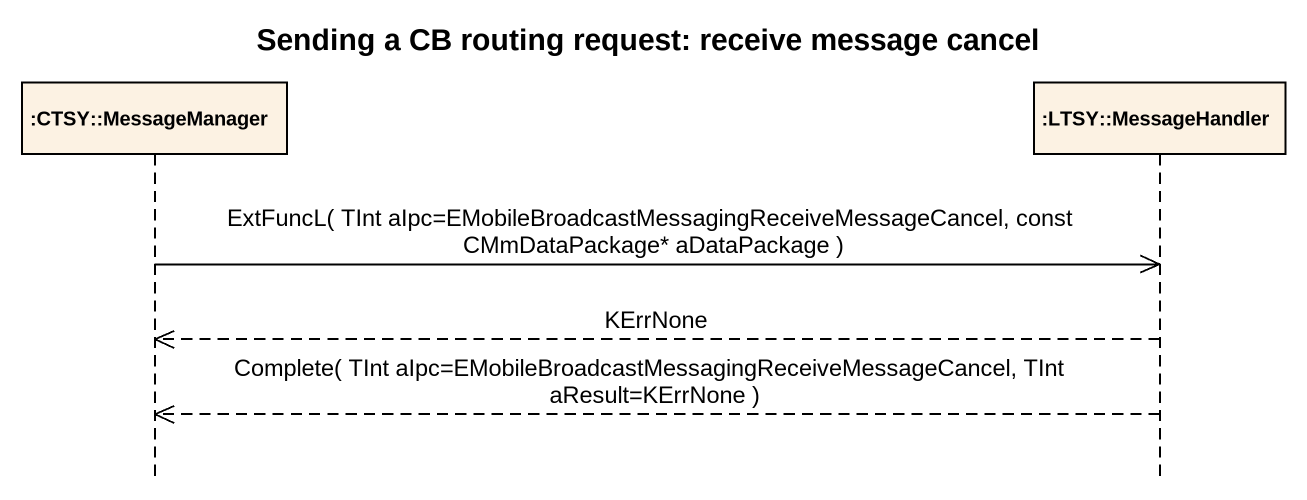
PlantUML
@startuml
title Sending a CB routing request: receive message cancel
hide footbox
participant ":CTSY::MessageManager" as CTSY_MessageManager
participant ":LTSY::MessageHandler" as LTSY_MessageHandler

CTSY_MessageManager ->> LTSY_MessageHandler : ExtFuncL( TInt aIpc=EMobileBroadcastMessagingReceiveMessageCancel, const CMmDataPackage* aDataPackage )
LTSY_MessageHandler -->> CTSY_MessageManager : KErrNone
LTSY_MessageHandler -->> CTSY_MessageManager : Complete( TInt aIpc=EMobileBroadcastMessagingReceiveMessageCancel, TInt aResult=KErrNone )
@enduml
